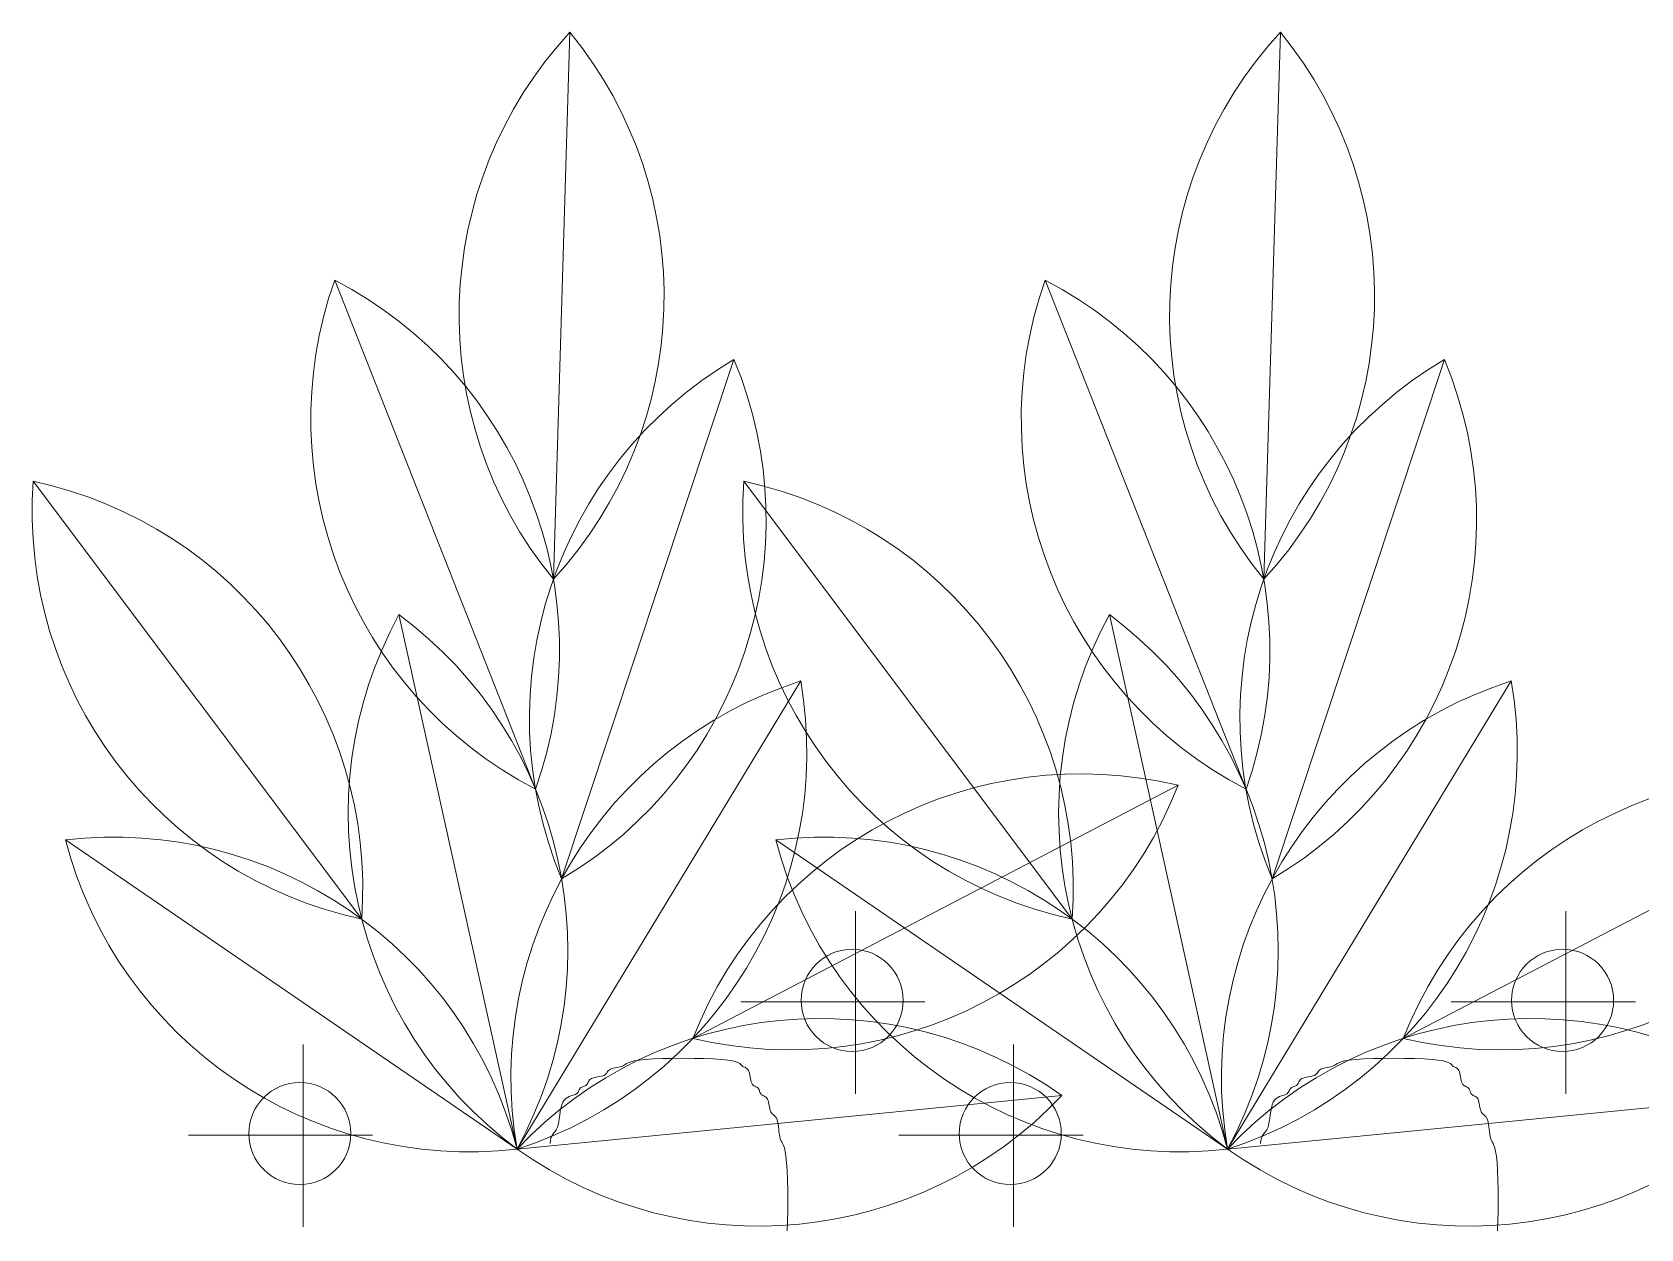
# Model space of a CAD drawing. Header units: millimetres. Extents: x 42 to 552, y 43 to 535.
# Drawn here: x 283.9903 to 284.263, y 504.8454 to 505.0482 of the extents above; entities that cross this region are included whole.
import ezdxf

# ---------------------------------------------------------------- set-up
doc = ezdxf.new("R2010")
doc.units = ezdxf.units.MM
doc.header["$LTSCALE"] = 0.75
doc.header["$MEASUREMENT"] = 0
doc.layers.add('Gramado', color=9, linetype='Continuous', lineweight=0)

# ---------------------------------------------------------------- blocks, each defined once
blk = doc.blocks.new('arbusto8vista')
for p, q in [((-0.5084937379302801, 1.244334880657362), (-0.5140983880725116, 1.058855979423541)), ((-0.5882222157470949, 1.160293565055284), (-0.5201314956041188, 0.9876740738715313)), ((-0.4528660932438413, 1.133370150722513), (-0.5112783519403479, 0.9572399632471758)), ((-0.6904141313445109, 1.092091230474978), (-0.5790709568748582, 0.9436441611029665)), ((-0.5664621045045806, 1.046842237530882), (-0.5263966665889939, 0.8656556055991729)), ((-0.4302248024177402, 1.024352825007568), (-0.5263966665889654, 0.8656556055991729)), ((-0.3022764289352722, 0.9889808977909667), (-0.4668105081708518, 0.90317663404943)), ((-0.6795112525878721, 0.9704876544225698), (-0.5263966665889939, 0.8656556055991729)), ((-0.411714094558647, 0.8844237382585618), (-0.411714094558647, 0.9463014214926773)), ((-0.388129977952417, 0.9155337777615387), (-0.4505704430856952, 0.9155337777616808)), ((-0.598955709538842, 0.8392581655685518), (-0.5989557095388705, 0.9011358488026673)), ((-0.4897103477437952, 0.8943504576020587), (-0.4892794920684764, 0.8946382072781915)), ((-0.4892794920684764, 0.8946382072781915), (-0.4886846969427836, 0.8949385591299119)), ((-0.4886846969427836, 0.8949385591299119), (-0.4878376886904618, 0.8952389109816323)), ((-0.4878376886904618, 0.8952389109816323), (-0.4866501936353416, 0.8955266606577652)), ((-0.4866501936353416, 0.8955266606577652), (-0.4850339381011963, 0.8957892059826946)), ((-0.4850339381011963, 0.8957892059826946), (-0.4829006484118281, 0.8960139447808473)), ((-0.4829006484118281, 0.8960139447808473), (-0.4802019843300513, 0.8961903752392004)), ((-0.4802019843300513, 0.8961903752392004), (-0.4770493393747017, 0.8963163969951751)), ((-0.4770493393747017, 0.8963163969951751), (-0.4735940405036558, 0.896392010048757)), ((-0.4735940405036558, 0.896392010048757), (-0.4699874146747334, 0.8964172143999463)), ((-0.4699874146747334, 0.8964172143999463), (-0.4663807888458109, 0.896392010048757)), ((-0.4663807888458109, 0.896392010048757), (-0.4629254899747366, 0.8963163969951751)), ((-0.4629254899747366, 0.8963163969951751), (-0.459772845019387, 0.8961903752392004)), ((-0.459772845019387, 0.8961903752392004), (-0.4570741809376102, 0.8960139447808473)), ((-0.4570741809376102, 0.8960139447808473), (-0.4549419420215202, 0.8957892059826946)), ((-0.4549419420215202, 0.8957892059826946), (-0.4533330419002368, 0.8955266606577652)), ((-0.4533330419002368, 0.8955266606577652), (-0.4521655115371175, 0.8952389109816323)), ((-0.4521655115371175, 0.8952389109816323), (-0.4513573818955763, 0.8949385591299119)), ((-0.4513573818955763, 0.8949385591299119), (-0.4508266839389989, 0.8946382072781915)), ((-0.4508266839389989, 0.8946382072781915), (-0.4504914486307143, 0.8943504576020587)), ((-0.5020359953300044, 0.888786660618635), (-0.5018247661096211, 0.889074396366226)), ((-0.5018247661096211, 0.889074396366226), (-0.5015504840666551, 0.8893369289826438)), ((-0.5015504840666551, 0.8893369289826438), (-0.5011942329870749, 0.8895616569022877)), ((-0.5011942329870749, 0.8895616569022877), (-0.5007444529113059, 0.8897401791322892)), ((-0.5007444529113059, 0.8897401791322892), (-0.5002190088975453, 0.8898808969705243)), ((-0.5002190088975453, 0.8898808969705243), (-0.4996431222584476, 0.8899964122876014)), ((-0.4996431222584476, 0.8899964122876014), (-0.4990420143066956, 0.8900993269540862)), ((-0.4990420143066956, 0.8900993269540862), (-0.498440906354972, 0.8902022428406013)), ((-0.498440906354972, 0.8902022428406013), (-0.4978650197158743, 0.8903177618177267)), ((-0.4978650197158743, 0.8903177618177267), (-0.4973395757021137, 0.8904584857560565)), ((-0.4973395757021137, 0.8904584857560565), (-0.4968897956263447, 0.8906370165261706)), ((-0.4968897956263447, 0.8906370165261706), (-0.4965324937734863, 0.8908617553243232)), ((-0.4965324937734863, 0.8908617553243232), (-0.4962508563176584, 0.8911243006492526)), ((-0.4962508563176584, 0.8911243006492526), (-0.4960196624052742, 0.8914120503253855)), ((-0.4960196624052742, 0.8914120503253855), (-0.4958136911827182, 0.8917124021771059)), ((-0.4958136911827182, 0.8917124021771059), (-0.4956077217963752, 0.8920127540288405)), ((-0.4956077217963752, 0.8920127540288405), (-0.4953765333926299, 0.8923005037049592)), ((-0.4953765333926299, 0.8923005037049592), (-0.4950949051178668, 0.8925630490299028)), ((-0.4950949051178668, 0.8925630490299028), (-0.4947376161185275, 0.8927877878280412)), ((-0.4947376161185275, 0.8927877878280412), (-0.4942878524156527, 0.8929663186490018)), ((-0.4942878524156527, 0.8929663186490018), (-0.4937624275291057, 0.8931070429431713)), ((-0.4937624275291057, 0.8931070429431713), (-0.493186561853463, 0.8932225628861374)), ((-0.493186561853463, 0.8932225628861374), (-0.4925854757832724, 0.893325480653516)), ((-0.4925854757832724, 0.893325480653516), (-0.4919843897130818, 0.8934283984208804)), ((-0.4919843897130818, 0.8934283984208804), (-0.4914085240374391, 0.8935439183638607)), ((-0.4914085240374391, 0.8935439183638607), (-0.4908830991508921, 0.8936846426580161)), ((-0.4908830991508921, 0.8936846426580161), (-0.4904333354480173, 0.8938631734789766)), ((-0.4904333354480173, 0.8938631734789766), (-0.490065537644881, 0.894087912277115)), ((-0.490065537644881, 0.894087912277115), (-0.4897103477437952, 0.8943504576020587)), ((-0.4504914486307143, 0.8943504576020587), (-0.450269706934165, 0.894087912277115)), ((-0.450269706934165, 0.894087912277115), (-0.4500794898126799, 0.8938631734789766)), ((-0.4500794898126799, 0.8938631734789766), (-0.4498545915883483, 0.8936835925275517)), ((-0.4498545915883483, 0.8936835925275517), (-0.449591860017847, 0.8935355173201316)), ((-0.449591860017847, 0.8935355173201316), (-0.4493039062165849, 0.8934000448983141)), ((-0.4493039062165849, 0.8934000448983141), (-0.4490033412999423, 0.8932582723037115)), ((-0.4490033412999423, 0.8932582723037115), (-0.4487027763832998, 0.8930912965779214)), ((-0.4487027763832998, 0.8930912965779214), (-0.4484148225820377, 0.8928802147625845)), ((-0.4484148225820377, 0.8928802147625845), (-0.4481520910115364, 0.8926061238992844)), ((-0.4481520910115364, 0.8926061238992844), (-0.4479271927872048, 0.8922501210296332)), ((-0.4479271927872048, 0.8922501210296332), (-0.4477485353957604, 0.8918006543118366)), ((-0.4477485353957604, 0.8918006543118366), (-0.4476077118095532, 0.8912755763704752)), ((-0.4476077118095532, 0.8912755763704752), (-0.4474921113722132, 0.8907000909467655)), ((-0.4474921113722132, 0.8907000909467655), (-0.4473891234273992, 0.8900994017818533)), ((-0.4473891234273992, 0.8900994017818533), (-0.4472861373187982, 0.8894987126169553)), ((-0.4472861373187982, 0.8894987126169553), (-0.4471705423900971, 0.8889232271932315)), ((-0.4471705423900971, 0.8889232271932315), (-0.4470297279849547, 0.8883981492518842)), ((-0.3417228226700502, 0.8838051587165552), (-0.5263966665888233, 0.8656556055984623)), ((-0.5087269983683882, 0.8834455344012326), (-0.5081259122981692, 0.8836650204120247)), ((-0.5081259122981692, 0.8836650204120247), (-0.5075500466225265, 0.8838403997232263)), ((-0.5075500466225265, 0.8838403997232263), (-0.5070246217360079, 0.8840031774688555)), ((-0.5070246217360079, 0.8840031774688555), (-0.5065748580331331, 0.8841848587828736)), ((-0.5065748580331331, 0.8841848587828736), (-0.5062186198835263, 0.884409597581012)), ((-0.5062186198835263, 0.884409597581012), (-0.5059443475572039, 0.8846721429059556)), ((-0.5059443475572039, 0.8846721429059556), (-0.5057331252991446, 0.8849598925820885)), ((-0.5057331252991446, 0.8849598925820885), (-0.5055660373544129, 0.8852602444338089)), ((-0.5055660373544129, 0.8852602444338089), (-0.5054241679679876, 0.8855605962855293)), ((-0.5054241679679876, 0.8855605962855293), (-0.5052886013849616, 0.8858483459616622)), ((-0.5052886013849616, 0.8858483459616622), (-0.5051404218503137, 0.8861108912865916)), ((-0.5051404218503137, 0.8861108912865916), (-0.5049607136091083, 0.8863356300847443)), ((-0.5049607136091083, 0.8863356300847443), (-0.5047358153847767, 0.8865141608548583)), ((-0.5047358153847767, 0.8865141608548583), (-0.5044730838142755, 0.8866548847931881)), ((-0.5044730838142755, 0.8866548847931881), (-0.5041851300130133, 0.8867704037703135)), ((-0.5041851300130133, 0.8867704037703135), (-0.5038845650963708, 0.8868733196568286)), ((-0.5038845650963708, 0.8868733196568286), (-0.5035840001797283, 0.8869762343233276)), ((-0.5035840001797283, 0.8869762343233276), (-0.5032960463784661, 0.8870917496403905)), ((-0.5032960463784661, 0.8870917496403905), (-0.5030333148079649, 0.8872324674786256)), ((-0.5030333148079649, 0.8872324674786256), (-0.5028084165836333, 0.8874109897086271)), ((-0.5028084165836333, 0.8874109897086271), (-0.5026287082659167, 0.887635717628271)), ((-0.5026287082659167, 0.887635717628271), (-0.5024805281957185, 0.8878982502446888)), ((-0.5024805281957185, 0.8878982502446888), (-0.5023449601590357, 0.8881859859922798)), ((-0.5023449601590357, 0.8881859859922798), (-0.5022030879417798, 0.8884863233054574)), ((-0.5022030879417798, 0.8884863233054574), (-0.5020359953300044, 0.888786660618635)), ((-0.4470297279849547, 0.8883981492518842), (-0.4468510834470294, 0.8879486825340877)), ((-0.4468510834470294, 0.8879486825340877), (-0.446626201595592, 0.8875926796644364)), ((-0.446626201595592, 0.8875926796644364), (-0.4463634891523043, 0.8873185888011363)), ((-0.4463634891523043, 0.8873185888011363), (-0.4460755563144971, 0.8871075069857852)), ((-0.4460755563144971, 0.8871075069857852), (-0.4457750132793876, 0.8869405312600094)), ((-0.4457750132793876, 0.8869405312600094), (-0.4454744702442781, 0.8867987586654067)), ((-0.4454744702442781, 0.8867987586654067), (-0.445186537406471, 0.8866632862435893)), ((-0.445186537406471, 0.8866632862435893), (-0.4449238249632117, 0.8865152110361691)), ((-0.4449238249632117, 0.8865152110361691), (-0.4446989431117743, 0.8863356300847443)), ((-0.4446989431117743, 0.8863356300847443), (-0.4445202986503318, 0.8861108912865916)), ((-0.4445202986503318, 0.8861108912865916), (-0.4443794847807396, 0.8858483459616622)), ((-0.4443794847807396, 0.8858483459616622), (-0.4442638913056953, 0.8855605962855293)), ((-0.4442638913056953, 0.8855605962855293), (-0.4441609080279534, 0.8852602444338089)), ((-0.4441609080279534, 0.8852602444338089), (-0.444057924750183, 0.8849598925820885)), ((-0.444057924750183, 0.8849598925820885), (-0.4439423312751387, 0.8846721429059556)), ((-0.4439423312751387, 0.8846721429059556), (-0.4438015174055465, 0.884409597581012)), ((-0.4438015174055465, 0.884409597581012), (-0.4436228729441325, 0.8841848587828736)), ((-0.4436228729441325, 0.8841848587828736), (-0.4433979910926951, 0.8840052778314487)), ((-0.4433979910926951, 0.8840052778314487), (-0.4431352786494358, 0.8838572026240286)), ((-0.4431352786494358, 0.8838572026240286), (-0.4428473458116002, 0.8837217302022111)), ((-0.4428473458116002, 0.8837217302022111), (-0.4425468027765191, 0.8835799576076084)), ((-0.4425468027765191, 0.8835799576076084), (-0.4422462597414096, 0.8834129818818326)), ((-0.511921589023359, 0.8771949301329585), (-0.5117350589424063, 0.8783963230013114)), ((-0.5117350589424063, 0.8783963230013114), (-0.5115138528846614, 0.8795473077772868)), ((-0.5115138528846614, 0.8795473077772868), (-0.5112359023163435, 0.8805974763685072)), ((-0.5112359023163435, 0.8805974763685072), (-0.5108791387036149, 0.8814964206825948)), ((-0.5108791387036149, 0.8814964206825948), (-0.51042937500074, 0.8822073848315597)), ((-0.51042937500074, 0.8822073848315597), (-0.5099039501142215, 0.8827482217449898)), ((-0.5099039501142215, 0.8827482217449898), (-0.5093280844385788, 0.883150436556889)), ((-0.5093280844385788, 0.883150436556889), (-0.5087269983683882, 0.8834455344012326)), ((-0.4422462597414096, 0.8834129818818326), (-0.4419583269035741, 0.8832019000664815)), ((-0.4419583269035741, 0.8832019000664815), (-0.4416956144603148, 0.8829278092031814)), ((-0.4416956144603148, 0.8829278092031814), (-0.4414707326088774, 0.8825718063335302)), ((-0.4414707326088774, 0.8825718063335302), (-0.4412920880709521, 0.8821223396157336)), ((-0.4412920880709521, 0.8821223396157336), (-0.4411512736657812, 0.8815972616743863)), ((-0.4411512736657812, 0.8815972616743863), (-0.4410356787370802, 0.8810217762506625)), ((-0.4410356787370802, 0.8810217762506625), (-0.4409326926285075, 0.8804210870857503)), ((-0.4409326926285075, 0.8804210870857503), (-0.4408297046836935, 0.8798203979208523)), ((-0.4408297046836935, 0.8798203979208523), (-0.4407141042463536, 0.8792449124971284)), ((-0.4407141042463536, 0.8792449124971284), (-0.4405732806601179, 0.8787198345557812)), ((-0.4405732806601179, 0.8787198345557812), (-0.4403946232687019, 0.8782703678379846)), ((-0.4403946232687019, 0.8782703678379846), (-0.4401697250443419, 0.8779122646057402)), ((-0.5130980912028917, 0.8721772245278601), (-0.5127623202558027, 0.8728934395833221)), ((-0.5127623202558027, 0.8728934395833221), (-0.512493808743784, 0.8737923838974098)), ((-0.512493808743784, 0.8737923838974098), (-0.5122788953902386, 0.8748425524886301)), ((-0.5122788953902386, 0.8748425524886301), (-0.5120955116613857, 0.8759935372646055)), ((-0.5120955116613857, 0.8759935372646055), (-0.511921589023359, 0.8771949301329585)), ((-0.4401697250443419, 0.8779122646057402), (-0.4399069934738691, 0.877623471204231)), ((-0.4399069934738691, 0.877623471204231), (-0.439619039672607, 0.8773724824994957)), ((-0.439619039672607, 0.8773724824994957), (-0.4393184747559644, 0.8771277933575448)), ((-0.4393184747559644, 0.8771277933575448), (-0.4390179098392935, 0.8768578986443742)), ((-0.4390179098392935, 0.8768578986443742), (-0.4387299560380313, 0.8765312932259945)), ((-0.4387299560380313, 0.8765312932259945), (-0.4384672244675585, 0.8761164719684444)), ((-0.4384672244675585, 0.8761164719684444), (-0.4382423262431985, 0.8755819297377059)), ((-0.4382423262431985, 0.8755819297377059), (-0.4380636688517825, 0.8749077133432763)), ((-0.4380636688517825, 0.8749077133432763), (-0.4379228452655468, 0.8741200773684596)), ((-0.4379228452655468, 0.8741200773684596), (-0.4378072448282069, 0.8732568283400752)), ((-0.4378072448282069, 0.8732568283400752), (-0.4377042568833929, 0.8723557727848998)), ((-0.575371592932612, 0.8703682050715287), (-0.6378120580658901, 0.8703682050716708)), ((-0.5151836544094976, 0.8675165373556979), (-0.5151127168854543, 0.8685856218680073)), ((-0.5151127168854543, 0.8685856218680073), (-0.5149188209864235, 0.8694152647389615)), ((-0.5149188209864235, 0.8694152647389615), (-0.5146303417220395, 0.8700684765415474)), ((-0.5146303417220395, 0.8700684765415474), (-0.5142756541018514, 0.8706082678487519)), ((-0.5142756541018514, 0.8706082678487519), (-0.5138831331355505, 0.8710976492335476)), ((-0.5138831331355505, 0.8710976492335476), (-0.5134811538326858, 0.8715996312689356)), ((-0.5134811538326858, 0.8715996312689356), (-0.5130980912028917, 0.8721772245278601)), ((-0.4377042568833929, 0.8723557727848998), (-0.4376012707748203, 0.8714547172297245)), ((-0.4376012707748203, 0.8714547172297245), (-0.4374856758461192, 0.87059146820134)), ((-0.4374856758461192, 0.87059146820134), (-0.4373448614409483, 0.8698038322265376)), ((-0.4373448614409483, 0.8698038322265376), (-0.437166216903023, 0.869129615832108)), ((-0.437166216903023, 0.869129615832108), (-0.4369413350515856, 0.8685845719408718)), ((-0.4369413350515856, 0.8685845719408718), (-0.4366786226083264, 0.8680962390598523)), ((-0.4366786226083264, 0.8680962390598523), (-0.4363906897704908, 0.8675701020920741)), ((-0.4363906897704908, 0.8675701020920741), (-0.4360901467353813, 0.8669116459405757)), ((-0.4360901467353813, 0.8669116459405757), (-0.4357896037003002, 0.86602635550841)), ((-0.4357896037003002, 0.86602635550841), (-0.4355016708624646, 0.8648197156986157)), ((-0.4355016708624646, 0.8648197156986157), (-0.4352389584192053, 0.8631972114142314)), ((-0.4352389584192053, 0.8631972114142314), (-0.4350140765677679, 0.8610643275582959)), ((-0.4350140765677679, 0.8610643275582959), (-0.4348375338059043, 0.8583675054945417)), ((-0.4348375338059043, 0.8583675054945417), (-0.4347114318331364, 0.8552170124294065)), ((-0.4347114318331364, 0.8552170124294065), (-0.4346357706494643, 0.8517640720300079)), ((-0.4346357706494643, 0.8517640720300079), (-0.4346105502549165, 0.8481599079634918)), ((-0.4346105502549165, 0.8481599079634918), (-0.4346357706494643, 0.8445557438969757)), ((-0.4347114318331364, 0.8411028034975914), (-0.4348375338059043, 0.837952310432442)), ((-0.4346357706494643, 0.8445557438969757), (-0.4347114318331364, 0.8411028034975914))]:
    blk.add_line(p, q)
for centre in [(-0.4128016964571657, 0.9160711637877057), (-0.6000433114373607, 0.8709055910976957)]:
    blk.add_circle(centre, 0.01730244734295469)
for centre, start, end in [((-0.4046169421038144, 1.148371887383405), 137.2677700299597, 219.2706490201171), ((-0.6179751838989773, 1.154818972697512), 317.2677700299574, 39.27064902011477), ((-0.4548938890051772, 1.113146538876833), 160.525592060156, 242.5284710503145), ((-0.6534598223460364, 1.034821100049953), 340.5255920601539, 62.52847105031081), ((-0.3807700613306224, 1.011708953245105), 120.6508448383217, 202.6537238284791), ((-0.5833743838535952, 1.07890116072457), 300.6508448383195, 22.65372382847625), ((-0.5493624671570956, 1.081907281377141), 175.870402746447, 257.8732817366043), ((-0.7201226210622735, 0.9538281102007602), 355.8704027464452, 77.87328173660251), ((-0.4422189848797302, 0.979292759256424), 151.4676105058095, 233.4704894959672), ((-0.6506397862138442, 0.9332050838736166), 331.4676105058073, 53.47048949596487), ((-0.3870352323154691, 0.8896904849727463), 107.7823411702163, 189.7852201603738), ((-0.5695862366912365, 1.000317945633952), 287.782341170213, 9.78522016037135), ((-0.3351927156409147, 0.8514461645095537), 76.5405306696713, 158.5434096598286), ((-0.4338942214652377, 1.0407113673308), 256.5405306696697, 338.5434096598271), ((-0.6632486385841503, 0.8300070074457153), 14.60052126253937, 96.60340025269669), ((-0.5426592805927157, 1.006136252576027), 194.600521262541, 276.6034002526983), ((-0.423620938067387, 0.7685142940149774), 54.61150502744244, 136.6143840176003), ((-0.4444985511914865, 0.9809464703000117), 234.6115050274406, 316.614384017598)]:
    blk.add_arc(centre, 0.141418827562914, start, end)

msp = doc.modelspace()

# ---------------------------------------------------------------- block references
at = {"layer": 'Gramado', "xscale": 0.5, "yscale": 0.5, "zscale": 0.5}
for p in [(284.3357124952245, 504.4260773757332), (284.4561385287025, 504.4260773757332)]:
    msp.add_blockref('arbusto8vista', p, dxfattribs=at)

doc.saveas('drawing.dxf')
